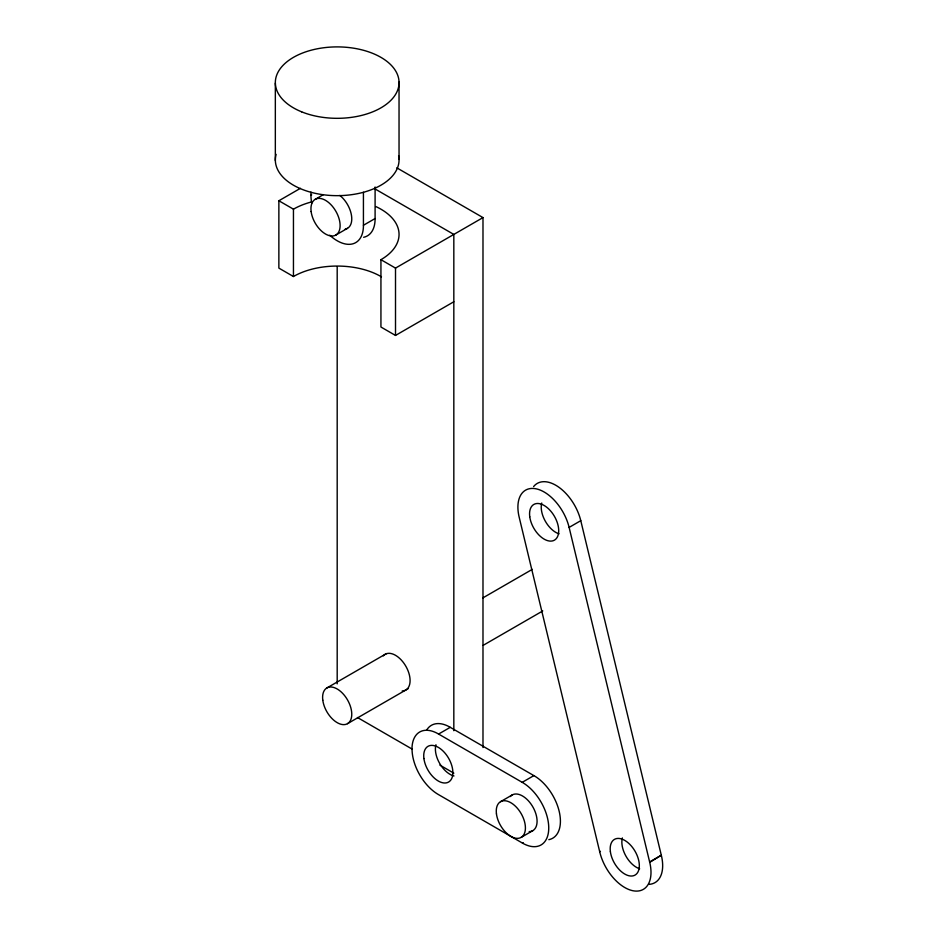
<?xml version="1.0" encoding="UTF-8"?>
<svg xmlns="http://www.w3.org/2000/svg" width="938" height="938" viewBox="0 0 938 938"><rect width="100%" height="100%" fill="white"/><g stroke="black" fill="none" stroke-linecap="round" stroke-linejoin="round"><path stroke-width="1.41" d="M311.733 203.1A37.11 21.422 60 0 1 310.947 195.315L310.947 192.102M381.461 276.827A61.861 35.714 0 0 0 293.453 276.522L278.867 268.104L278.867 200.755L300.43 188.315M310.947 195.315L311.674 194.893M315.215 199.337L323.387 194.623M335.839 235.051L347.494 228.309M329.719 235.192A37.11 21.422 60 0 0 363.428 225.272L375.094 218.542L375.094 187.002M375.88 206.571A61.861 35.714 0 0 1 380.934 259.685L395.508 268.104L482.988 217.593L482.988 747.539M380.934 259.685L380.934 327.022L395.508 335.441L453.828 301.766M569.12 527.414A37.11 21.422 60 0 0 535.938 488.78A37.11 21.422 60 0 0 519.265 517.565L599.699 851.739A37.11 21.422 60 0 0 632.681 890.69A37.11 21.422 60 0 0 649.729 862.339L569.12 527.414L580.774 520.672A37.11 21.422 60 0 0 559.071 487.385A37.11 21.422 60 0 0 533.593 486.599M326.881 687.964L386.468 653.563M482.824 597.928L532.268 569.378M347.506 723.667L408.358 688.539M483.152 645.356L542.739 610.955M357.472 717.523L411.993 749.005A37.11 21.422 60 0 1 438.585 734.055L450.252 727.325L533.874 775.609A37.11 21.422 60 0 1 559.224 811.522A37.11 21.422 60 0 1 548.836 839.662M438.585 734.055L522.208 782.339L533.874 775.609M500.529 801.685L512.195 794.955M521.153 837.388L532.807 830.658M412.052 748.876A37.11 21.422 60 0 0 438.304 794.486L522.501 843.11L523.228 842.687M599.699 851.739L600.426 851.329M649.635 861.963L661.302 855.233L580.774 520.672M649.729 862.339L661.302 855.233M396.774 167.82L482.988 217.593M375.223 189.054L453.828 234.43L453.828 730.702M278.867 200.755L293.453 209.174A61.861 35.714 0 0 1 311.967 201.822M439.887 765.103L453.828 773.158M399.037 82.087L399.037 159.437M395.508 268.104L395.508 335.441M363.428 192.302L363.428 225.272M337.188 266.638L337.188 683.861M293.453 209.174L293.453 276.522M275.338 83.13L275.338 160.48M426.931 729.647A37.11 21.422 60 0 1 450.252 727.325M522.208 782.339A37.11 21.422 60 0 1 548.742 827.785A37.11 21.422 60 0 1 522.501 843.11M453.969 775.961A20.613 11.901 60 0 1 439.652 763.403A20.613 11.901 60 0 1 435.947 744.737M510.307 796.55A20.613 11.901 60 0 1 533.323 807.77A20.613 11.901 60 0 1 529.196 831.619M375.094 218.542A37.11 21.422 60 0 1 363.639 237.291M339.849 195.444A20.613 11.901 60 0 1 351.48 215.4A20.613 11.901 60 0 1 345.172 229.153M398.615 155.743A61.861 35.714 0 0 1 335.968 195.655A61.861 35.714 0 0 1 276.1 154.36M661.396 855.597A37.11 21.422 60 0 1 649.037 884.346M639.634 868.764A20.613 11.901 60 0 1 622.363 837.939M559.025 533.839A20.613 11.901 60 0 1 541.742 503.014M383.302 655.885A20.624 11.901 60 0 1 406.33 667.106A20.624 11.901 60 0 1 402.203 690.966M496.448 813.879A20.613 11.901 60 0 0 520.027 837.915A20.613 11.901 60 0 0 516.041 806.821A20.613 11.901 60 0 0 496.448 813.879M423.906 758.537A20.613 11.901 60 0 0 447.485 782.562A20.613 11.901 60 0 0 443.51 751.479A20.613 11.901 60 0 0 423.906 758.537M311.135 211.542A20.613 11.901 60 0 0 334.714 235.567A20.613 11.901 60 0 0 330.739 204.472A20.613 11.901 60 0 0 311.135 211.542M301.637 111.833A61.861 35.714 0 0 0 398.802 85.78A61.861 35.714 0 0 0 311.135 50.218A61.861 35.714 0 0 0 301.637 111.833M610.38 851.692A20.613 11.901 60 0 0 634.029 875.564A20.613 11.901 60 0 0 629.867 844.411A20.613 11.901 60 0 0 610.38 851.692M529.759 516.768A20.613 11.901 60 0 0 553.408 540.64A20.613 11.901 60 0 0 549.246 509.486A20.613 11.901 60 0 0 529.759 516.768M322.789 700.158A20.624 11.901 60 0 0 346.38 724.195A20.624 11.901 60 0 0 342.393 693.1A20.624 11.901 60 0 0 322.789 700.158"/></g></svg>
